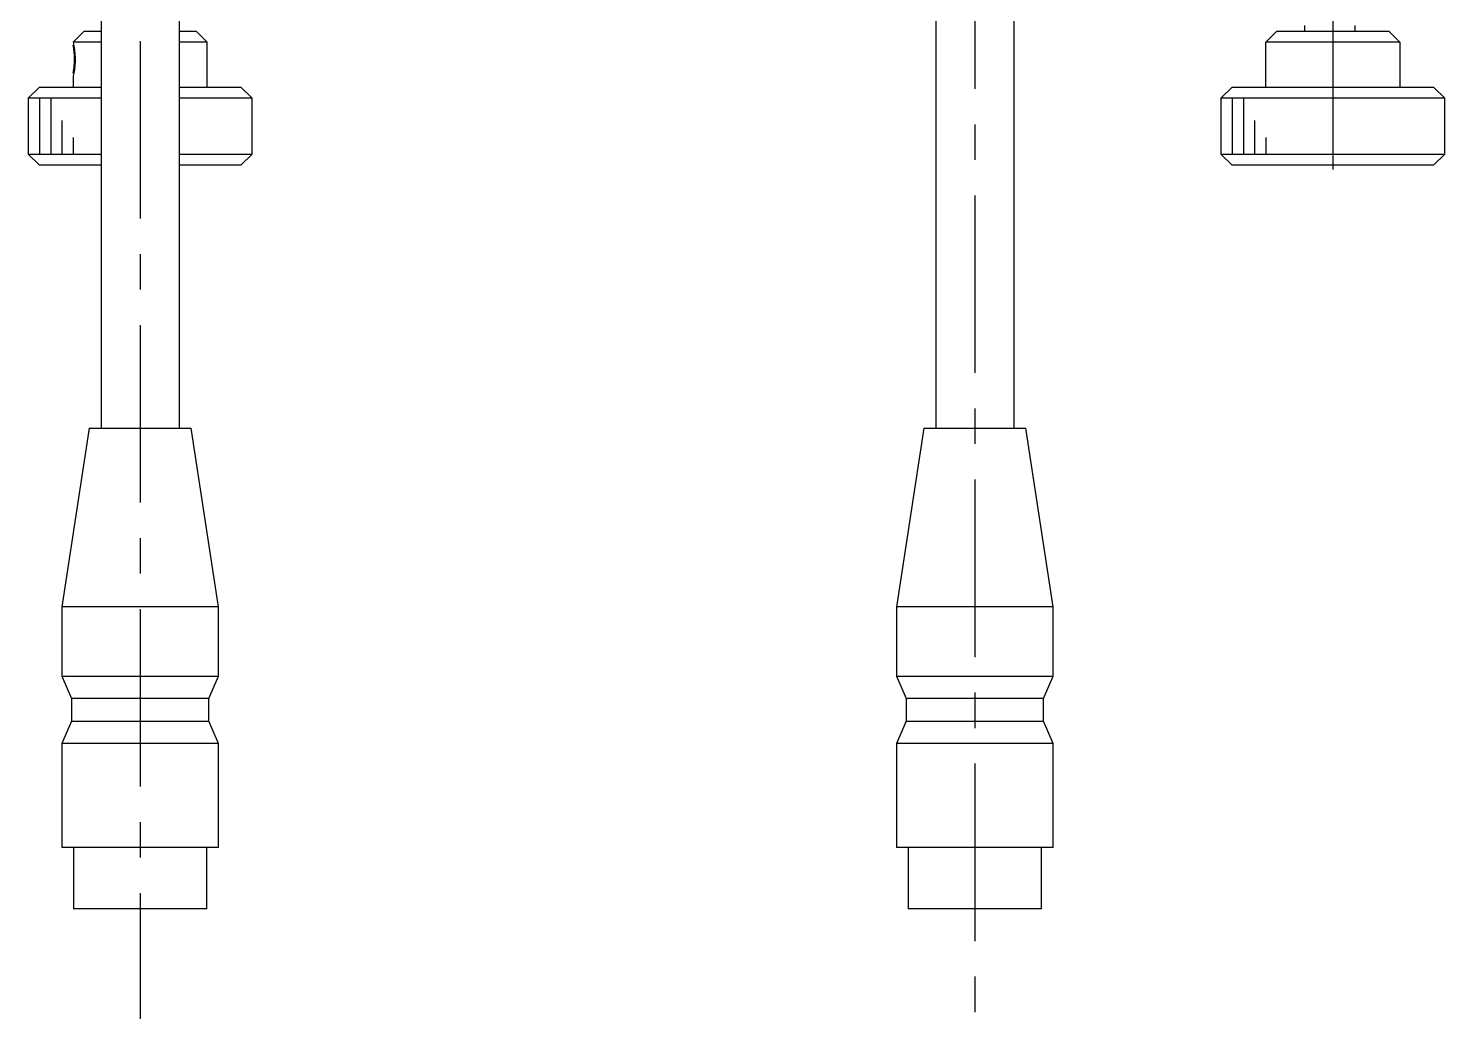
# Model space of a CAD drawing. Extents: x 0 to 668, y -8 to 395.
# Drawn here: x 348 to 474.6, y 82.6 to 171.4 of the extents above; entities that cross this region are included whole.
import ezdxf

# ---------------------------------------------------------------- set-up
doc = ezdxf.new("R2010")
doc.units = 0
doc.header["$LTSCALE"] = 0.5
doc.linetypes.add('CENTER', pattern=[50.8, 31.75, -6.35, 6.35, -6.35])
for name, color, linetype in [('MSM_CENTER', 1, 'CENTER'), ('MSM_CONTINUOUS', 7, 'CONTINUOUS'), ('MSM_NARROW', 5, 'CONTINUOUS')]:
    doc.layers.add(name, color=color, linetype=linetype)

msp = doc.modelspace()

# ---------------------------------------------------------------- linework, layer by layer
at = {"layer": 'MSM_CENTER'}
for p, q in [((432.57, 232.62), (432.57, 82.62)), ((357.96, 221.03), (357.96, 82.8)), ((464.57, 174.62), (464.57, 156.62))]:
    msp.add_line(p, q, dxfattribs=at)
at = {"layer": 'MSM_CONTINUOUS'}
for p, q in [((354.46, 183.62), (354.46, 135.62)), ((361.46, 135.62), (361.46, 183.62)), ((429.07, 183.62), (429.07, 135.62)), ((436.07, 135.62), (436.07, 183.62)), ((351.96, 170.12), (352.96, 171.12)), ((352.96, 171.12), (354.46, 171.12)), ((361.46, 171.12), (362.96, 171.12)), ((362.96, 171.12), (363.96, 170.12)), ((459.57, 171.12), (458.57, 170.12)), ((459.57, 171.12), (469.57, 171.12)), ((462.07, 171.12), (462.07, 171.62)), ((466.57, 171.12), (466.57, 171.62)), ((470.57, 170.12), (469.57, 171.12)), ((354.46, 170.12), (351.96, 170.12)), ((363.96, 170.12), (361.46, 170.12)), ((363.96, 166.12), (363.96, 170.12)), ((470.57, 170.12), (458.57, 170.12)), ((458.57, 166.12), (458.57, 170.12)), ((470.57, 170.12), (470.57, 166.12)), ((348.96, 166.12), (347.96, 165.12)), ((348.96, 166.12), (354.46, 166.12)), ((351.96, 167.12), (351.96, 166.12)), ((361.46, 166.12), (366.96, 166.12)), ((367.96, 165.12), (366.96, 166.12)), ((455.57, 166.12), (454.57, 165.12)), ((455.57, 166.12), (473.57, 166.12)), ((474.57, 165.12), (473.57, 166.12)), ((354.46, 165.12), (347.96, 165.12)), ((347.96, 165.12), (347.96, 160.12)), ((367.96, 165.12), (361.46, 165.12)), ((367.96, 160.12), (367.96, 165.12)), ((474.57, 165.12), (454.57, 165.12)), ((454.57, 165.12), (454.57, 160.12)), ((474.57, 160.12), (474.57, 165.12)), ((347.96, 160.12), (354.46, 160.12)), ((347.96, 160.12), (348.96, 159.12)), ((361.46, 160.12), (367.96, 160.12)), ((366.96, 159.12), (367.96, 160.12)), ((454.57, 160.12), (474.57, 160.12)), ((454.57, 160.12), (455.57, 159.12)), ((473.57, 159.12), (474.57, 160.12)), ((354.46, 159.12), (348.96, 159.12)), ((366.96, 159.12), (361.46, 159.12)), ((473.57, 159.12), (455.57, 159.12)), ((353.39, 135.62), (350.96, 119.62)), ((353.39, 135.62), (362.53, 135.62)), ((364.96, 119.62), (362.53, 135.62)), ((428, 135.62), (425.57, 119.62)), ((428, 135.62), (437.14, 135.62)), ((439.57, 119.62), (437.14, 135.62)), ((364.96, 119.62), (350.96, 119.62)), ((350.96, 119.62), (350.96, 113.42)), ((364.96, 113.42), (364.96, 119.62)), ((439.57, 119.62), (425.57, 119.62)), ((425.57, 119.62), (425.57, 113.42)), ((439.57, 113.42), (439.57, 119.62)), ((350.96, 113.42), (364.96, 113.42)), ((350.96, 113.42), (351.81, 111.42)), ((364.11, 111.42), (364.96, 113.42)), ((425.57, 113.42), (439.57, 113.42)), ((425.57, 113.42), (426.42, 111.42)), ((438.72, 111.42), (439.57, 113.42)), ((364.11, 111.42), (351.81, 111.42)), ((351.81, 111.42), (351.81, 109.42)), ((364.11, 109.42), (364.11, 111.42)), ((438.72, 111.42), (426.42, 111.42)), ((426.42, 111.42), (426.42, 109.42)), ((438.72, 109.42), (438.72, 111.42)), ((351.81, 109.42), (350.96, 107.42)), ((351.81, 109.42), (364.11, 109.42)), ((364.96, 107.42), (364.11, 109.42)), ((426.42, 109.42), (425.57, 107.42)), ((426.42, 109.42), (438.72, 109.42)), ((439.57, 107.42), (438.72, 109.42)), ((364.96, 107.42), (350.96, 107.42)), ((350.96, 107.42), (350.96, 98.12)), ((364.96, 98.12), (364.96, 107.42)), ((439.57, 107.42), (425.57, 107.42)), ((425.57, 107.42), (425.57, 98.12)), ((439.57, 98.12), (439.57, 107.42)), ((364.96, 98.12), (350.96, 98.12)), ((352.01, 98.12), (352.01, 92.62)), ((363.91, 92.62), (363.91, 98.12)), ((439.57, 98.12), (425.57, 98.12)), ((426.62, 98.12), (426.62, 92.62)), ((438.52, 92.62), (438.52, 98.12)), ((363.91, 92.62), (352.01, 92.62)), ((438.52, 92.62), (426.62, 92.62))]:
    msp.add_line(p, q, dxfattribs=at)
msp.add_arc((346.09, 168.62), 6, 347.9768, 12.0232, dxfattribs=at)
at = {"layer": 'MSM_NARROW'}
for p, q in [((351.96, 170.12), (351.96, 170.12)), ((352.02, 167.36), (351.96, 167.12)), ((348.96, 165.12), (348.96, 160.12)), ((349.96, 165.12), (349.96, 160.12)), ((455.57, 165.12), (455.57, 160.12)), ((456.57, 165.12), (456.57, 160.12)), ((350.96, 163.12), (350.96, 160.12)), ((457.57, 163.12), (457.57, 160.12)), ((351.96, 161.62), (351.96, 160.12)), ((458.57, 161.62), (458.57, 160.12))]:
    msp.add_line(p, q, dxfattribs=at)
at = {"layer": 'MSM_NARROW', "extrusion": (0, 0, -1)}
msp.add_arc((-346.17, 168.62), 5.98, 165.5175, 192.2113, dxfattribs=at)

doc.saveas('drawing.dxf')
